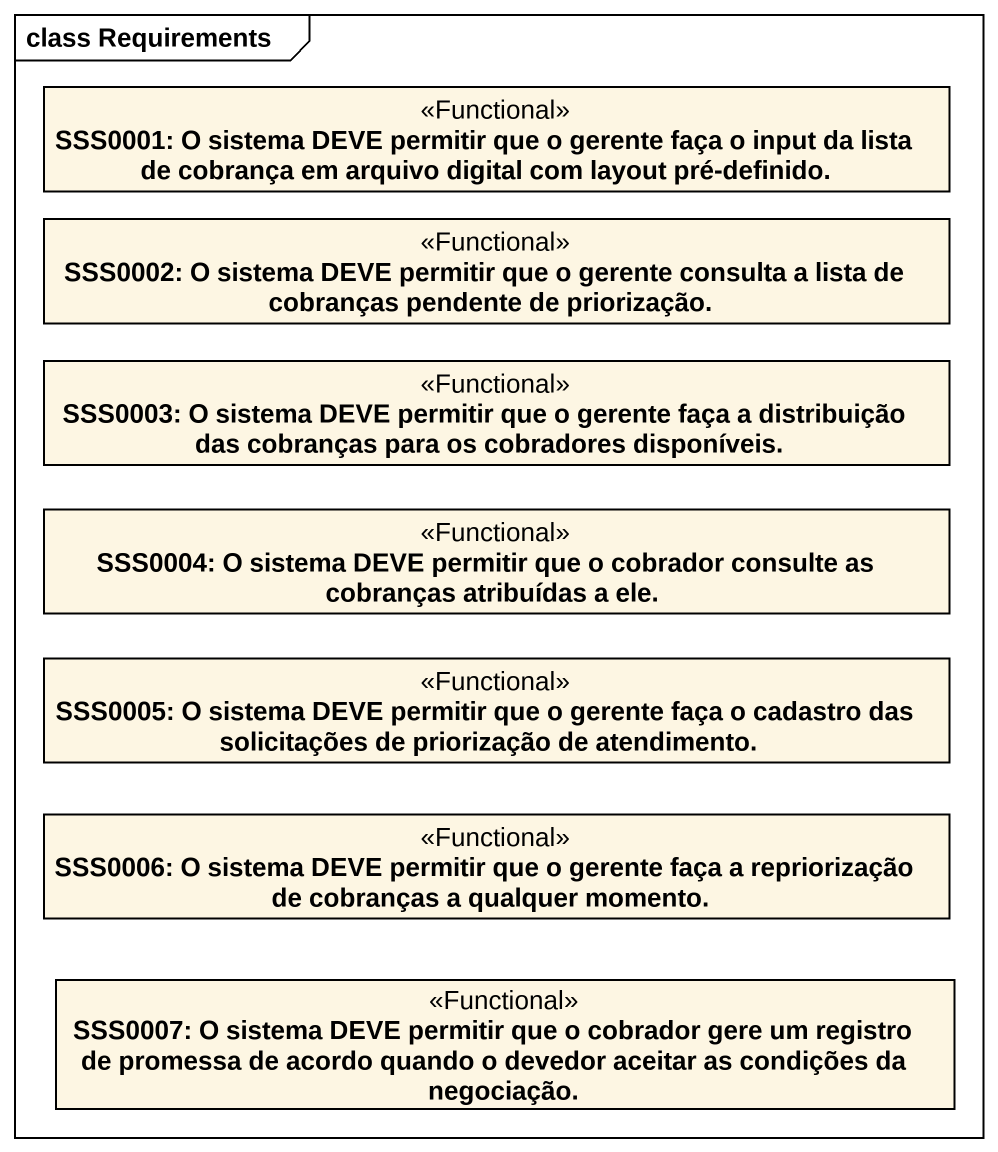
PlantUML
@startuml
mainframe class Requirements
hide circle
hide empty members
class "SSS0001: O sistema DEVE permitir que o gerente faça o input da lista de cobrança em arquivo digital com layout pré-definido." as SSS0001_O_sistema_DEVE <<Functional>>
class "SSS0002: O sistema DEVE permitir que o gerente consulta a lista de cobranças pendente de priorização." as SSS0002_O_sistema_DEVE <<Functional>>
class "SSS0003: O sistema DEVE permitir que o gerente faça a distribuição das cobranças para os cobradores disponíveis." as SSS0003_O_sistema_DEVE <<Functional>>
class "SSS0004: O sistema DEVE permitir que o cobrador consulte as cobranças atribuídas a ele." as SSS0004_O_sistema_DEVE <<Functional>>
class "SSS0005: O sistema DEVE permitir que o gerente faça o cadastro das solicitações de priorização de atendimento." as SSS0005_O_sistema_DEVE <<Functional>>
class "SSS0006: O sistema DEVE permitir que o gerente faça a repriorização de cobranças a qualquer momento." as SSS0006_O_sistema_DEVE <<Functional>>
class "SSS0007: O sistema DEVE permitir que o cobrador gere um registro de promessa de acordo quando o devedor aceitar as condições da negociação." as SSS0007_O_sistema_DEVE <<Functional>>
@enduml
